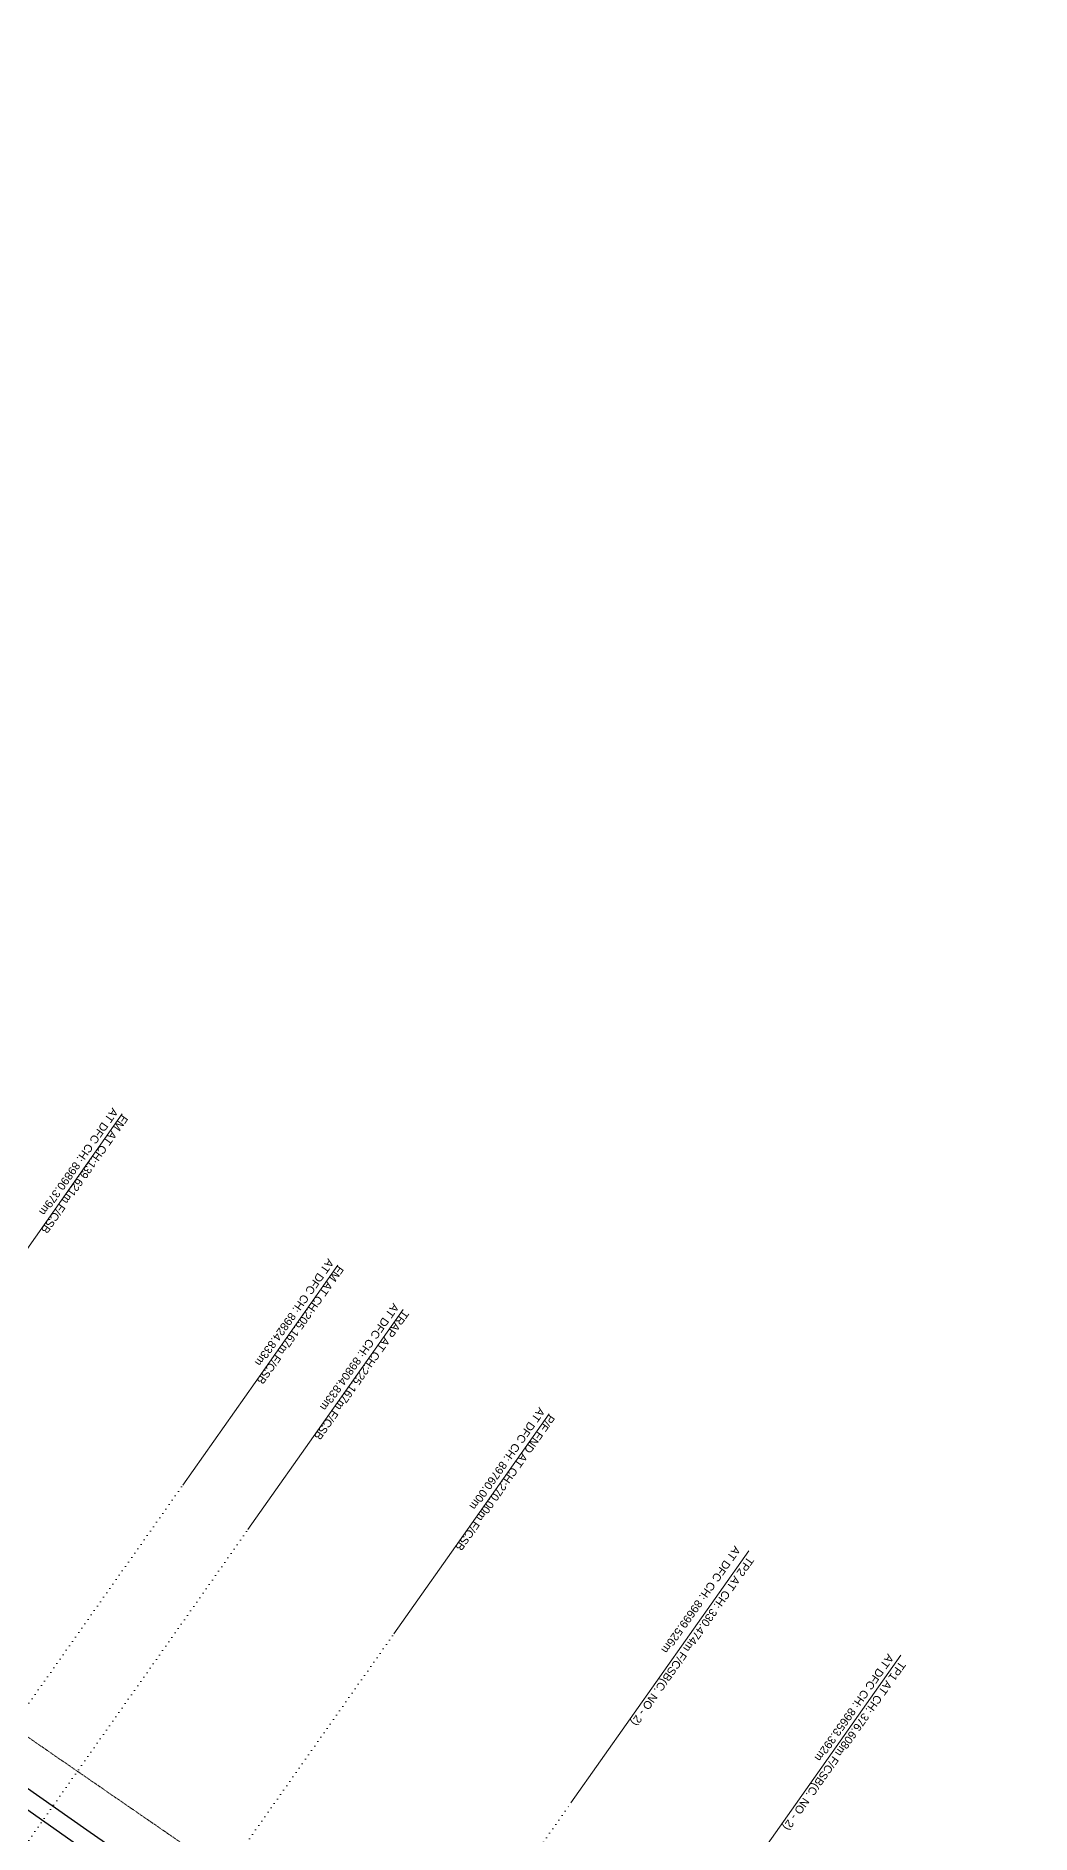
# Model space of a CAD drawing. Header units: metres. Extents: x 658484 to 662957, y 3366848 to 3369569.
# Drawn here: x 660313.7 to 660562.3, y 3368467.8 to 3368917.3 of the extents above; entities that cross this region are included whole.
import ezdxf

# ---------------------------------------------------------------- set-up
doc = ezdxf.new("R2010")
doc.units = ezdxf.units.M
doc.header["$MEASUREMENT"] = 0
doc.linetypes.add('CENTER', pattern=[2, 1.25, -0.25, 0.25, -0.25])
doc.linetypes.add('DOT', pattern=[0.25, 0, -0.25])
for name, color, linetype, lineweight in [('Existing IR Track', 7, 'Continuous', 0), ('Existing Railway Boundary', 36, 'CENTER', 0), ('NEW DFCC MAIN LINE - SHAMBHU - 05.03.2020$0$EXG GRADES IN PLAN', 7, 'Continuous', 0), ('NEW DFCC MAIN LINE - SHAMBHU - 05.03.2020$0$Proposed TPTC Chainages', 7, 'Continuous', 0), ("NEW SHAMBHU CROSSING STN. SRJ's", 10, 'Continuous', 0)]:
    doc.layers.add(name, color=color, linetype=linetype, lineweight=lineweight)
doc.styles.add('ARIAL', font='arial.ttf')
doc.styles.add('NEW DFCC MAIN LINE - SHAMBHU - 05.03.2020$0$Style-Arial', font='arial.ttf')

msp = doc.modelspace()

# ---------------------------------------------------------------- linework, layer by layer
at = {"layer": 'Existing IR Track', "lineweight": 25, "flags": 128}
for points in [[(660310.714, 3368479.8381), (660326.3695, 3368468.8783), (660342.5065, 3368457.581)], [(660307.9591, 3368476.3813), (660323.8036, 3368465.2373)]]:
    msp.add_lwpolyline(points, dxfattribs=at)
at = {"layer": 'Existing Railway Boundary', "ltscale": 0.5, "flags": 128}
msp.add_lwpolyline([(661261.7891, 3367825.266), (661056.265, 3367974.075), (660993.301, 3368017.793), (660936.05, 3368056.271), (660878.069, 3368096.898), (660619.115, 3368276.641), (660585.57, 3368300.327), (660527.021, 3368341.267), (660475.796, 3368378.834), (660472.525, 3368381.207), (660354.292, 3368462.605), (660294.488, 3368503.833), (660263.456, 3368528.086), (660239.049, 3368541.658), (660181.559, 3368585.221), (660122.552, 3368626.428), (660067.615, 3368665.39), (660038.774, 3368685.67), (660013.248, 3368703.186), (659738.162, 3368894.558), (659689.517, 3368933.836), (659629.745, 3368974.06), (659574.708, 3369013.277), (659518.309, 3369050.492), (659464.579, 3369090.051), (659349.668, 3369170.723), (659290.065, 3369211.752), (659242.569, 3369244.656), (659188.19, 3369284.473), (659129.796, 3369327.676), (659081.69, 3369359.821), (659031.063, 3369397.024), (658979.264, 3369433.353), (658865.974, 3369516.982), (658857.3876, 3369522.8689)], dxfattribs=at)
at = {"layer": 'NEW DFCC MAIN LINE - SHAMBHU - 05.03.2020$0$EXG GRADES IN PLAN', "color": 5}
for points in [[(660447.3505, 3368475.547), (660491.7971, 3368538.6011)], [(660485.311, 3368449.419), (660529.7577, 3368512.4731)]]:
    msp.add_lwpolyline(points, dxfattribs=at)
at = {"layer": "NEW SHAMBHU CROSSING STN. SRJ's", "color": 1, "linetype": 'Continuous', "lineweight": 13, "flags": 128}
msp.add_lwpolyline([(660335.2135, 3368647.8365), (660296.101, 3368592.3524)], dxfattribs=at)
at = {"layer": "NEW SHAMBHU CROSSING STN. SRJ's", "color": 5, "linetype": 'Continuous', "lineweight": 13, "flags": 128}
for points in [[(660389.127, 3368610.0362), (660350.3557, 3368555.0133)], [(660405.4051, 3368598.9103), (660366.6337, 3368543.8874)], [(660441.8846, 3368572.8457), (660403.1132, 3368517.8228)]]:
    msp.add_lwpolyline(points, dxfattribs=at)
at = {"layer": "NEW SHAMBHU CROSSING STN. SRJ's", "color": 5, "linetype": 'DOT', "lineweight": 13, "ltscale": 5, "flags": 128}
for points in [[(660350.0146, 3368554.5523), (660278.8107, 3368453.5443)], [(660366.2926, 3368543.4264), (660294.064, 3368440.9647)]]:
    msp.add_lwpolyline(points, dxfattribs=at)
at = {"layer": "NEW SHAMBHU CROSSING STN. SRJ's", "color": 5, "linetype": 'DOT', "lineweight": 13, "ltscale": 5}
for points in [[(660402.7721, 3368517.3618), (660334.1594, 3368420.0295)], [(660375.1214, 3368373.0847), (660447.3505, 3368475.547)]]:
    msp.add_lwpolyline(points, dxfattribs=at)

# ---------------------------------------------------------------- texts
at = {"layer": 'NEW DFCC MAIN LINE - SHAMBHU - 05.03.2020$0$Proposed TPTC Chainages', "color": 5, "lineweight": 0, "char_height": 2, "attachment_point": 4, "rotation": 234.820225, "line_spacing_factor": 0.6, "style": 'NEW DFCC MAIN LINE - SHAMBHU - 05.03.2020$0$Style-Arial'}
for s, insert, width in [('TP2 AT CH: 330.474m F/CSB(C. NO - 2)', (660492.1297, 3368536.8997), 66.598747), ('TP1 AT CH: 376.608m F/CSB(C. NO - 2)', (660530.0903, 3368510.7717), 55.625326)]:
    msp.add_mtext(s, dxfattribs=dict(at, insert=insert, width=width))
for s, insert in [('AT DFC CH: 89699.526m', (660489.0565, 3368539.4167)), ('AT DFC CH: 89653.392m', (660527.3561, 3368512.418))]:
    msp.add_mtext(s, dxfattribs=dict(at, insert=insert))
at = {"layer": "NEW SHAMBHU CROSSING STN. SRJ's", "color": 1, "linetype": 'Continuous', "lineweight": 13, "insert": (660334.7523, 3368648.0538), "char_height": 2, "width": 60.260334, "attachment_point": 4, "rotation": 234.818733, "line_spacing_factor": 0.648, "style": 'ARIAL'}
msp.add_mtext('\\pxsm0.9;FM AT CH:139.621m F/CSB \\P\\psm1;AT DFC CH: 89890.379m ', dxfattribs=at)
at = {"layer": "NEW SHAMBHU CROSSING STN. SRJ's", "color": 5, "linetype": 'Continuous', "lineweight": 13, "char_height": 2, "width": 60.260334, "attachment_point": 4, "rotation": 234.818733, "line_spacing_factor": 0.648, "style": 'ARIAL'}
for s, insert in [('\\pxsm0.9;FM AT CH:205.167m F/CSB \\P\\psm1;AT DFC CH: 89824.833m ', (660388.6694, 3368610.377)), ('\\pxsm0.9;TRAP AT CH:225.167m F/CSB \\P\\psm1;AT DFC CH: 89804.833m ', (660404.9474, 3368599.2511)), ('\\pxsm0.9;P/F END AT CH:270.00m F/CSB \\P\\psm1;AT DFC CH: 89760.00m ', (660441.4269, 3368573.1865))]:
    msp.add_mtext(s, dxfattribs=dict(at, insert=insert))

doc.saveas('drawing.dxf')
